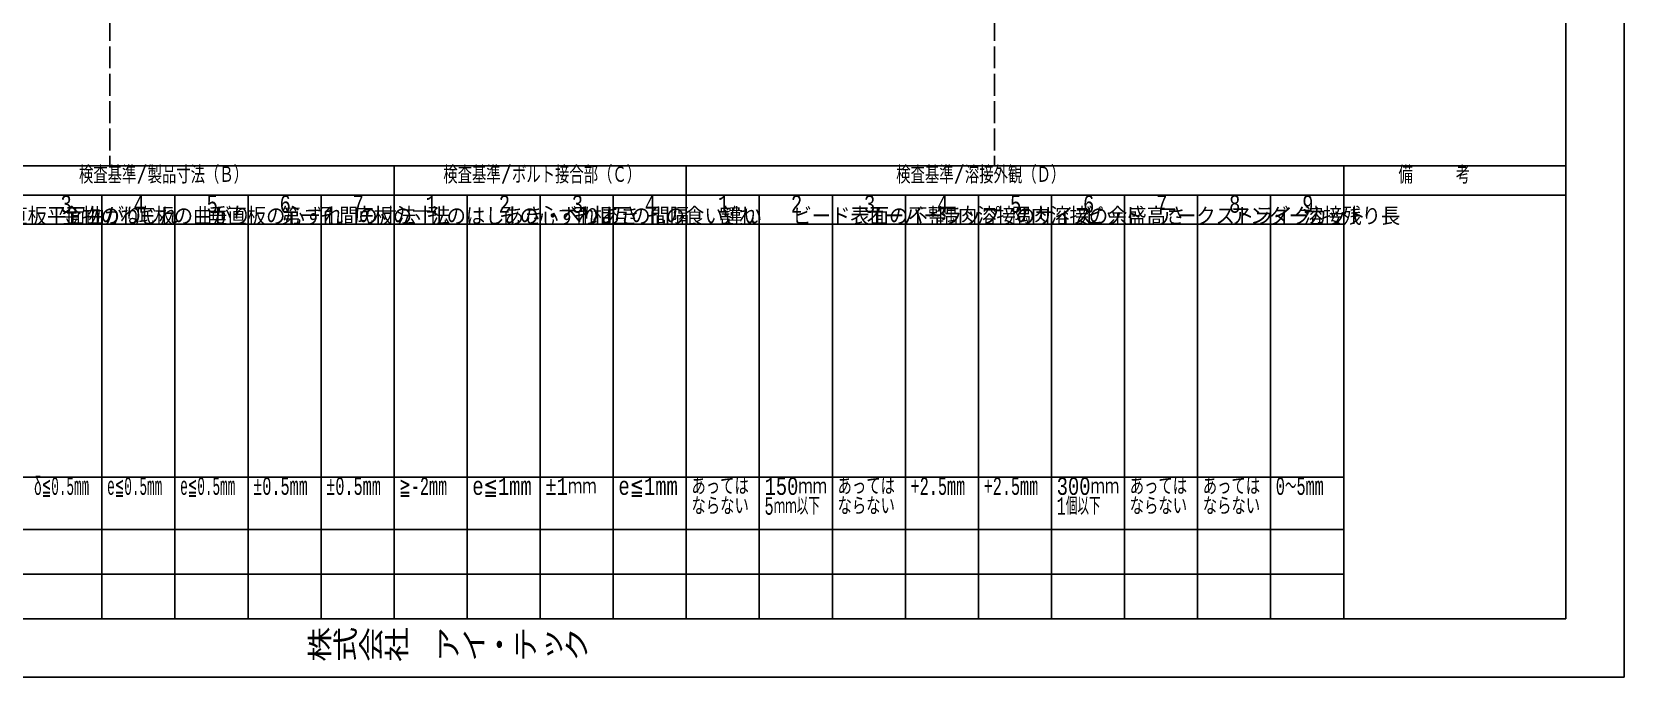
# Model space of a CAD drawing. Header units: millimetres. Extents: x 0 to 29624, y 0 to 14691.
# Drawn here: x 4548 to 6728, y 2387 to 3259 of the extents above; entities that cross this region are included whole.
import ezdxf
from ezdxf.enums import TextEntityAlignment as Align

# ---------------------------------------------------------------- set-up
doc = ezdxf.new("R2010")
doc.units = ezdxf.units.MM
doc.header["$LTSCALE"] = 5
doc.linetypes.add('DASHED', pattern=[7.5, 6, -1.5])
doc.layers.get('0').update_dxf_attribs({"color": 255})
for name, color, linetype in [('LAYER6', 7, 'Continuous'), ('寸法', 4, 'Continuous'), ('文字', 7, 'Continuous')]:
    doc.layers.add(name, color=color, linetype=linetype)
doc.styles.add('DLSTANDARD1', font='monotxt.shx', dxfattribs={"width": 0.6, "bigfont": 'extfont'})
doc.styles.get("Standard").update_dxf_attribs({"font": 'simplex.shx', "width": 0.7, "height": 2.5, "bigfont": '@extfont2.shx'})
doc.styles.add('TATEGAKI', font='txt', dxfattribs={"bigfont": 'bigfont.shx'})

msp = doc.modelspace()

# ---------------------------------------------------------------- linework, layer by layer
at = {"linetype": 'DASHED', "lineweight": -3}
for p, q in [((4654.899, 4552), (4654.899, 3076)), ((5865.799, 4552), (5865.799, 3076))]:
    msp.add_line(p, q, dxfattribs=at)
at = {"linetype": 'Continuous', "lineweight": -3}
for p, q in [((3444, 3076), (6648, 3076)), ((3444, 3036), (6648, 3036)), ((3444, 2996), (6344, 2996)), ((3444, 2649.709), (6344, 2649.709)), ((3444, 2577.936), (6344, 2577.936)), ((3444, 2516.968), (6344, 2516.968))]:
    msp.add_line(p, q, dxfattribs=at)
for points in [[(3364, 4752), (6728, 4752), (6728, 2376), (3364, 2376)], [(3444, 4672), (6648, 4672), (6648, 2456), (3444, 2456)]]:
    msp.add_lwpolyline(points, close=True, dxfattribs=at)
at = {"layer": '寸法', "linetype": 'Continuous'}
for p, q in [((5044, 2456), (5044, 3076)), ((5444, 2456), (5444, 3076)), ((6344, 2456), (6344, 3076)), ((4644, 2456), (4644, 3036)), ((4744, 2456), (4744, 3036)), ((4844, 2456), (4844, 3036)), ((4944, 2456), (4944, 3036)), ((5144, 2456), (5144, 3036)), ((5244, 2456), (5244, 3036)), ((5344, 2456), (5344, 3036)), ((5544, 2456), (5544, 3036)), ((5644, 2456), (5644, 3036)), ((5744, 2456), (5744, 3036)), ((5844, 2456), (5844, 3036)), ((5944, 2456), (5944, 3036)), ((6044, 2456), (6044, 3036)), ((6144, 2456), (6144, 3036)), ((6244, 2456), (6244, 3036))]:
    msp.add_line(p, q, dxfattribs=at)

# ---------------------------------------------------------------- texts
at = {"layer": 'LAYER6', "color": 0, "linetype": 'Continuous', "lineweight": -3, "width": 0.8}
msp.add_text('株式会社\u3000アイ・テック', height=40, dxfattribs=at).set_placement((4924.093, 2398.755))
msp.add_text('株式会社\u3000アイ・テック', height=40, dxfattribs=at).set_placement((4924.093, 2398.755))
at = {"layer": '文字', "color": 0, "linetype": 'Continuous', "ltscale": 6, "style": 'DLSTANDARD1'}
for s, width, p in [('検査基準/製品寸法（Ｂ）', 0.74375, (4612.562, 3044.574)), ('検査基準/ボルト接合部（Ｃ）', 0.74375, (5111.39, 3044.574)), ('検査基準/溶接外観（Ｄ）', 0.74375, (5731.439, 3044.574)), ('備\u3000\u3000\u3000考', 0.74375, (6419.016, 3044.574)), ('3', 0.74375, (4587.207, 3004.574)), ('4', 0.74375, (4687.207, 3004.574)), ('5', 0.74375, (4787.207, 3004.574)), ('6', 0.74375, (4887.207, 3004.574)), ('7', 0.74375, (4987.207, 3004.574)), ('1', 0.74375, (5087.207, 3004.574)), ('2', 0.74375, (5187.207, 3004.574)), ('3', 0.74375, (5287.207, 3004.574)), ('4', 0.74375, (5387.207, 3004.574)), ('1', 0.74375, (5487.207, 3004.574)), ('2', 0.74375, (5587.207, 3004.574)), ('3', 0.74375, (5687.207, 3004.574)), ('4', 0.74375, (5787.207, 3004.574)), ('5', 0.74375, (5887.207, 3004.574)), ('6', 0.74375, (5987.207, 3004.574)), ('7', 0.74375, (6087.207, 3004.574)), ('8', 0.74375, (6187.207, 3004.574)), ('δ≦0.5mm', 0.5, (4551.094, 2618.284)), ('e≦0.5mm', 0.5, (4651.094, 2618.284)), ('e≦0.5mm', 0.5, (4751.094, 2618.284)), ('±0.5mm', 0.6, (4851.094, 2618.284)), ('±0.5mm', 0.6, (4951.094, 2618.284)), ('≧-2mm', 0.6, (5051.094, 2618.284)), ('e≦1mm', 0.74375, (5151.094, 2618.284)), ('±1ｍｍ', 0.74375, (5251.094, 2618.284)), ('e≦1mm', 0.74375, (5351.094, 2618.284)), ('あっては', 0.74375, (5451.094, 2618.284)), ('150ｍｍ', 0.74375, (5551.094, 2618.284)), ('あっては', 0.74375, (5651.094, 2618.284)), ('+2.5mm', 0.6, (5751.094, 2618.284)), ('+2.5mm', 0.6, (5851.094, 2618.284)), ('300ｍｍ', 0.74375, (5951.094, 2618.284)), ('あっては', 0.74375, (6051.094, 2618.284)), ('あっては', 0.74375, (6151.094, 2618.284)), ('ならない', 0.74375, (5451.094, 2591.08)), ('5ｍｍ以下', 0.6, (5551.094, 2591.08)), ('ならない', 0.74375, (5651.094, 2591.08)), ('1個以下', 0.6, (5951.094, 2591.08)), ('ならない', 0.74375, (6051.094, 2591.08)), ('ならない', 0.74375, (6151.094, 2591.08))]:
    msp.add_text(s, height=24, dxfattribs=dict(at, width=width)).set_placement(p, align=Align.BOTTOM_LEFT)
at = {"layer": '文字', "color": 1, "linetype": 'Continuous', "ltscale": 6, "style": 'DLSTANDARD1'}
for s, width, p in [('9', 0.74375, (6287.207, 3004.574)), ('0～5mm', 0.6, (6251.094, 2618.284))]:
    msp.add_text(s, height=24, dxfattribs=dict(at, width=width)).set_placement(p, align=Align.BOTTOM_LEFT)
at = {"layer": '文字', "color": 0, "linetype": 'Continuous', "ltscale": 6, "style": 'TATEGAKI'}
for s, p in [('垂直板平面曲がり', (4489.476, 2987.673)), ('金物のねじれ', (4589.476, 2987.673)), ('底板の曲がり', (4689.476, 2987.673)), ('垂直板の心ずれ', (4789.476, 2987.673)), ('第一孔間の寸法', (4889.476, 2987.673)), ('底板の寸法', (4989.476, 2987.673)), ('孔のはしあき・へりあき', (5089.476, 2987.673)), ('孔の心ずれ', (5189.476, 2987.673)), ('孔相互の間隔', (5289.476, 2987.673)), ('孔の食い違い', (5389.476, 2987.673)), ('割れ', (5489.476, 2987.673)), ('ビード表面の不整', (5589.476, 2987.673)), ('オーバーラップ', (5689.476, 2987.673)), ('隅肉溶接のサイズ', (5789.476, 2987.673)), ('隅肉溶接の余盛高さ', (5889.476, 2987.673)), ('ピット', (5989.476, 2987.673)), ('アークストライク', (6089.476, 2987.673)), ('アンダーカット', (6189.476, 2987.673))]:
    msp.add_text(s, height=24, dxfattribs=at).set_placement(p, align=Align.BOTTOM_LEFT)
at = {"layer": '文字', "color": 1, "linetype": 'Continuous', "ltscale": 6, "style": 'TATEGAKI'}
msp.add_text('溶接残り長', height=24, dxfattribs=at).set_placement((6289.476, 2987.673), align=Align.BOTTOM_LEFT)

doc.saveas('drawing.dxf')
